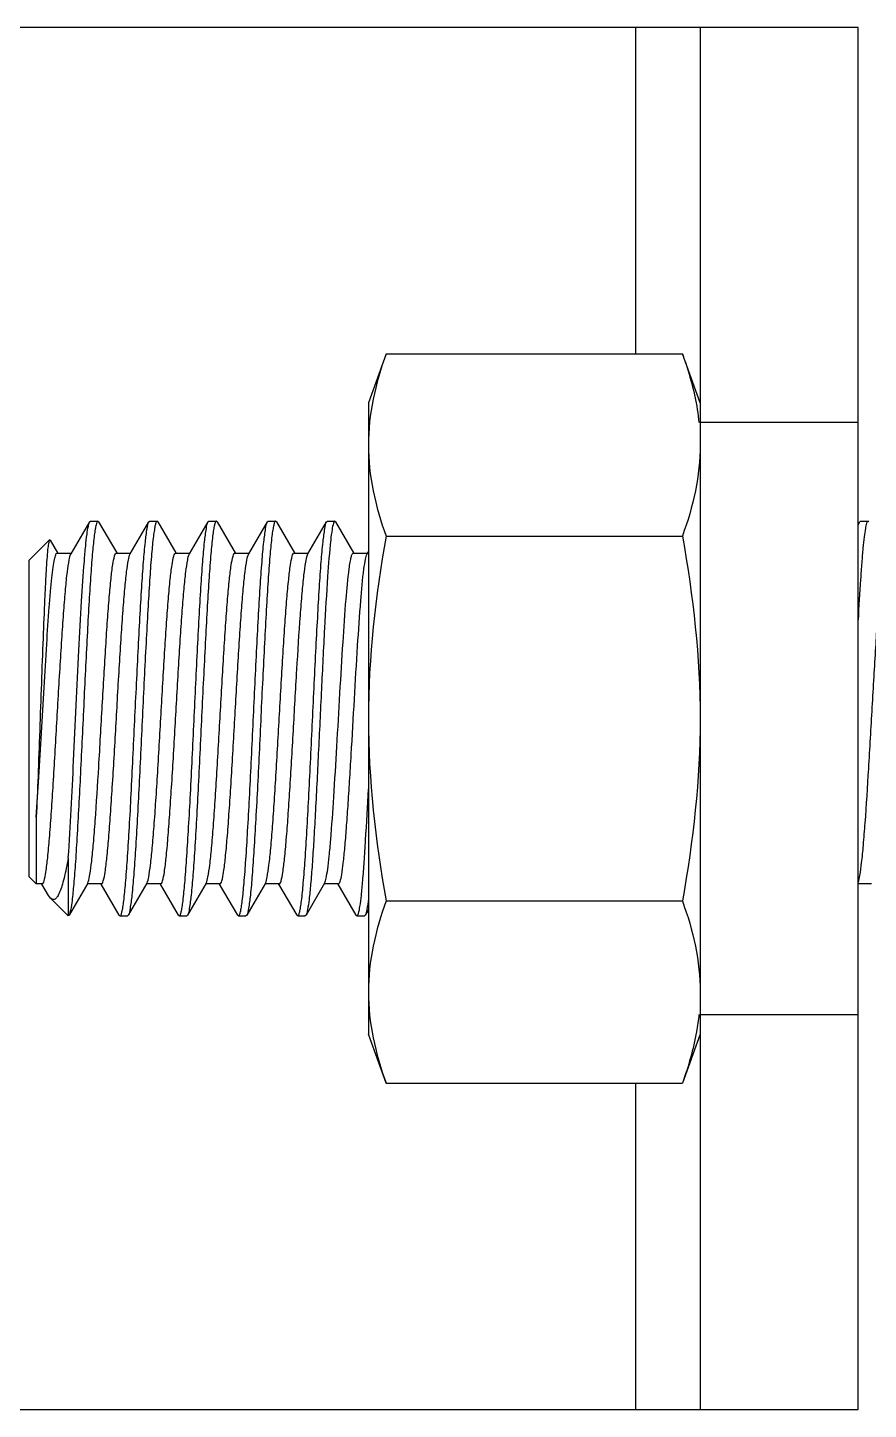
# Model space of a CAD drawing. Extents: x 27938 to 650306, y -92720 to 1524912.
# Drawn here: x 319257.5 to 319429, y 822050.3 to 822332.2 of the extents above; entities that cross this region are included whole.
import ezdxf

# ---------------------------------------------------------------- set-up
doc = ezdxf.new("R2010")
doc.units = 0
doc.header["$LTSCALE"] = 1000
doc.header["$MEASUREMENT"] = 0

msp = doc.modelspace()

# ---------------------------------------------------------------- linework, layer by layer
at = {"linetype": 'Continuous'}
for p, q in [((319426.91, 822332.18), (319082.06, 822332.18)), ((319381.54, 822332.18), (319381.54, 822265.63)), ((319394.69, 822332.18), (319394.69, 822050.27)), ((319426.91, 822050.27), (319426.91, 822332.18)), ((319330.66, 822265.63), (319327.04, 822255.66)), ((319330.66, 822265.63), (319391.07, 822265.63)), ((319394.69, 822255.66), (319391.07, 822265.63)), ((319327.04, 822255.66), (319327.04, 822126.79)), ((319426.91, 822251.63), (319394.69, 822251.63)), ((319266.38, 822224.81), (319270.19, 822231.36)), ((319270.19, 822231.36), (319270.35, 822231.5)), ((319270.35, 822231.5), (319271.86, 822231.5)), ((319270.35, 822231.5), (319271.86, 822231.5)), ((319271.86, 822231.5), (319271.84, 822231.49)), ((319272.02, 822231.36), (319271.86, 822231.5)), ((319272.02, 822231.36), (319275.7, 822225.01)), ((319278.46, 822224.81), (319282.27, 822231.36)), ((319282.27, 822231.36), (319282.43, 822231.5)), ((319282.43, 822231.5), (319283.94, 822231.5)), ((319282.43, 822231.5), (319283.94, 822231.5)), ((319283.94, 822231.5), (319283.92, 822231.49)), ((319284.1, 822231.36), (319283.94, 822231.5)), ((319284.1, 822231.36), (319287.78, 822225.01)), ((319290.54, 822224.81), (319294.36, 822231.36)), ((319294.36, 822231.36), (319294.51, 822231.5)), ((319294.51, 822231.5), (319296.03, 822231.5)), ((319294.51, 822231.5), (319296.03, 822231.5)), ((319296.03, 822231.5), (319296, 822231.49)), ((319296.19, 822231.36), (319296.03, 822231.5)), ((319296.19, 822231.36), (319299.86, 822225.01)), ((319302.63, 822224.81), (319306.44, 822231.36)), ((319306.44, 822231.36), (319306.6, 822231.5)), ((319306.6, 822231.5), (319308.11, 822231.5)), ((319306.6, 822231.5), (319308.11, 822231.5)), ((319308.11, 822231.5), (319308.09, 822231.49)), ((319308.27, 822231.36), (319308.11, 822231.5)), ((319308.27, 822231.36), (319311.95, 822225.01)), ((319314.71, 822224.81), (319318.52, 822231.36)), ((319318.52, 822231.36), (319318.68, 822231.5)), ((319318.68, 822231.5), (319320.19, 822231.5)), ((319318.68, 822231.5), (319320.19, 822231.5)), ((319320.35, 822231.36), (319320.19, 822231.5)), ((319320.35, 822231.36), (319324.03, 822225.01)), ((319426.91, 822230.77), (319427.26, 822231.36)), ((319427.26, 822231.36), (319427.41, 822231.5)), ((319427.41, 822231.5), (319428.93, 822231.5)), ((319427.41, 822231.5), (319428.93, 822231.5)), ((319428.93, 822231.5), (319428.9, 822231.49)), ((319429.09, 822231.36), (319428.93, 822231.5)), ((319257.77, 822223.44), (319261.99, 822227.67)), ((319262.1, 822227.63), (319261.99, 822227.67)), ((319262.1, 822227.63), (319263.62, 822225.01)), ((319330.66, 822228.43), (319391.07, 822228.43)), ((319263.55, 822224.97), (319266.47, 822224.97)), ((319275.63, 822224.97), (319278.56, 822224.97)), ((319287.71, 822224.97), (319290.64, 822224.97)), ((319299.79, 822224.97), (319302.72, 822224.97)), ((319311.87, 822224.97), (319314.8, 822224.97)), ((319314.61, 822224.6), (319314.71, 822224.81)), ((319323.96, 822224.97), (319326.88, 822224.97)), ((319326.79, 822224.81), (319327.04, 822225.24)), ((319257.77, 822223.44), (319257.77, 822159.01)), ((319259.3, 822171.08), (319259.3, 822157.48)), ((319265.82, 822162.78), (319265.82, 822150.95)), ((319257.77, 822159.01), (319259.3, 822157.48)), ((319260.53, 822157.48), (319259.3, 822157.48)), ((319261.81, 822155.12), (319260.46, 822157.43)), ((319269.78, 822157.64), (319265.98, 822151.09)), ((319272.61, 822157.48), (319269.68, 822157.48)), ((319269.78, 822157.64), (319269.89, 822157.88)), ((319276.23, 822151.09), (319272.54, 822157.43)), ((319281.86, 822157.64), (319278.06, 822151.09)), ((319284.69, 822157.48), (319281.76, 822157.48)), ((319288.31, 822151.09), (319284.62, 822157.43)), ((319293.94, 822157.64), (319290.14, 822151.09)), ((319296.77, 822157.48), (319293.85, 822157.48)), ((319300.4, 822151.09), (319296.7, 822157.43)), ((319306.02, 822157.64), (319302.23, 822151.09)), ((319308.85, 822157.48), (319305.93, 822157.48)), ((319312.48, 822151.09), (319308.78, 822157.43)), ((319318.11, 822157.64), (319314.31, 822151.09)), ((319320.94, 822157.48), (319318.01, 822157.48)), ((319324.56, 822151.09), (319320.87, 822157.43)), ((319429.67, 822157.48), (319426.91, 822157.48)), ((319262.22, 822154.55), (319261.81, 822155.12)), ((319262.22, 822154.55), (319265.82, 822150.95)), ((319330.66, 822154.02), (319391.07, 822154.02)), ((319265.98, 822151.09), (319265.82, 822150.95)), ((319276.23, 822151.09), (319276.39, 822150.95)), ((319278.06, 822151.09), (319277.9, 822150.95)), ((319288.31, 822151.09), (319288.47, 822150.95)), ((319290.14, 822151.09), (319289.99, 822150.95)), ((319300.4, 822151.09), (319300.55, 822150.95)), ((319302.23, 822151.09), (319302.07, 822150.95)), ((319312.48, 822151.09), (319312.64, 822150.95)), ((319314.31, 822151.09), (319314.15, 822150.95)), ((319324.56, 822151.09), (319324.72, 822150.95)), ((319326.39, 822151.09), (319326.23, 822150.95)), ((319327.04, 822152.2), (319326.39, 822151.09)), ((319276.39, 822150.95), (319277.9, 822150.95)), ((319276.39, 822150.95), (319277.9, 822150.95)), ((319276.39, 822150.95), (319276.41, 822150.95)), ((319288.47, 822150.95), (319289.99, 822150.95)), ((319288.47, 822150.95), (319289.99, 822150.95)), ((319288.47, 822150.95), (319288.49, 822150.95)), ((319300.55, 822150.95), (319302.07, 822150.95)), ((319300.55, 822150.95), (319302.07, 822150.95)), ((319300.55, 822150.95), (319300.58, 822150.95)), ((319312.64, 822150.95), (319314.15, 822150.95)), ((319312.64, 822150.95), (319314.15, 822150.95)), ((319312.64, 822150.95), (319312.66, 822150.95)), ((319324.72, 822150.95), (319326.23, 822150.95)), ((319324.72, 822150.95), (319326.23, 822150.95)), ((319324.72, 822150.95), (319324.74, 822150.95)), ((319394.69, 822130.82), (319426.91, 822130.82)), ((319330.66, 822116.82), (319327.04, 822126.79)), ((319394.69, 822126.79), (319391.07, 822116.82)), ((319330.66, 822116.82), (319391.07, 822116.82)), ((319381.54, 822116.82), (319381.54, 822050.27)), ((319082.06, 822050.27), (319426.91, 822050.27))]:
    msp.add_line(p, q, dxfattribs=at)
for points, knots in [([(319330.66, 822265.63), (319329.57, 822262.61), (319327.74, 822256.51), (319327.04, 822250.16), (319327.04, 822247.03)], [0, 0, 0, 0, 0.506411, 1, 1, 1, 1]), ([(319391.07, 822265.63), (319391.49, 822264.48), (319393.03, 822259.92), (319394.09, 822255.17), (319394.46, 822251.6)], [0, 0, 0, 0, 0.25454, 1, 1, 1, 1]), ([(319327.04, 822247.03), (319327.04, 822243.9), (319327.74, 822237.54), (319329.57, 822231.44), (319330.66, 822228.43)], [0, 0, 0, 0, 0.493589, 1, 1, 1, 1]), ([(319394.69, 822247.03), (319394.69, 822243.9), (319393.99, 822237.54), (319392.16, 822231.44), (319391.07, 822228.43)], [0, 0, 0, 0, 0.493589, 1, 1, 1, 1]), ([(319265.82, 822162.78), (319266.27, 822169.38), (319266.78, 822179.78), (319267.46, 822193.89), (319267.98, 822204.75), (319268.5, 822214.52), (319268.95, 822221.62), (319269.34, 822226.17), (319269.59, 822228.58), (319269.86, 822230.23), (319270.04, 822231.1), (319270.19, 822231.36)], [0, 0, 0, 0, 0.288558, 0.45413, 0.616509, 0.762715, 0.881069, 0.926757, 0.962188, 0.986703, 1, 1, 1, 1]), ([(319271.84, 822231.49), (319271.75, 822231.47), (319271.6, 822231.17), (319271.45, 822230.64), (319271.28, 822229.73), (319271.03, 822227.92), (319270.73, 822224.88), (319270.39, 822220.41), (319270.05, 822214.96), (319269.7, 822208.7), (319269.35, 822201.85), (319268.89, 822192.22), (319268.33, 822180.51), (319267.76, 822169.4), (319267.27, 822161.71), (319266.94, 822157.31), (319266.6, 822154.06), (319266.35, 822152.29), (319266.17, 822151.63)], [0, 0, 0, 0, 0.003459, 0.010697, 0.021985, 0.037294, 0.07952, 0.136044, 0.204986, 0.284036, 0.370529, 0.46155, 0.644849, 0.809404, 0.877597, 0.933236, 0.974471, 1, 1, 1, 1]), ([(319276.41, 822150.95), (319276.51, 822150.98), (319276.66, 822151.3), (319276.81, 822151.87), (319276.99, 822152.83), (319277.25, 822154.77), (319277.56, 822158.01), (319277.91, 822162.75), (319278.27, 822168.53), (319278.63, 822175.13), (319278.98, 822182.31), (319279.34, 822189.82), (319279.7, 822197.37), (319280.06, 822204.7), (319280.42, 822211.55), (319280.78, 822217.66), (319281.14, 822222.81), (319281.46, 822226.84), (319281.84, 822229.53), (319282.04, 822230.96), (319282.27, 822231.36)], [0, 0, 0, 0, 0.003604, 0.011244, 0.023189, 0.039398, 0.084082, 0.143773, 0.216344, 0.299191, 0.389329, 0.483504, 0.578314, 0.670341, 0.756264, 0.832984, 0.897741, 0.948218, 0.982646, 1, 1, 1, 1]), ([(319283.92, 822231.49), (319283.83, 822231.47), (319283.68, 822231.15), (319283.52, 822230.58), (319283.35, 822229.61), (319283.08, 822227.68), (319282.77, 822224.44), (319282.42, 822219.7), (319282.07, 822213.92), (319281.71, 822207.32), (319281.35, 822200.14), (319280.99, 822192.64), (319280.63, 822185.08), (319280.27, 822177.75), (319279.91, 822170.91), (319279.56, 822164.8), (319279.2, 822159.65), (319278.88, 822155.61), (319278.49, 822152.92), (319278.3, 822151.49), (319278.06, 822151.09)], [0, 0, 0, 0, 0.00361, 0.011255, 0.023204, 0.039415, 0.084097, 0.143782, 0.216344, 0.299179, 0.3893, 0.483457, 0.578255, 0.670276, 0.756195, 0.832914, 0.897677, 0.94817, 0.982621, 1, 1, 1, 1]), ([(319288.49, 822150.95), (319288.59, 822150.98), (319288.74, 822151.3), (319288.89, 822151.87), (319289.07, 822152.84), (319289.33, 822154.77), (319289.64, 822158.01), (319289.99, 822162.75), (319290.35, 822168.53), (319290.71, 822175.13), (319291.07, 822182.31), (319291.43, 822189.82), (319291.79, 822197.37), (319292.14, 822204.7), (319292.5, 822211.55), (319292.86, 822217.66), (319293.22, 822222.81), (319293.54, 822226.84), (319293.92, 822229.53), (319294.12, 822230.96), (319294.36, 822231.36)], [0, 0, 0, 0, 0.003605, 0.011246, 0.023192, 0.039401, 0.084087, 0.143779, 0.216351, 0.299198, 0.389337, 0.483511, 0.57832, 0.670346, 0.756268, 0.832988, 0.897743, 0.948218, 0.982646, 1, 1, 1, 1]), ([(319296, 822231.49), (319295.91, 822231.47), (319295.76, 822231.15), (319295.6, 822230.58), (319295.43, 822229.61), (319295.16, 822227.68), (319294.86, 822224.44), (319294.5, 822219.7), (319294.15, 822213.92), (319293.79, 822207.32), (319293.43, 822200.14), (319293.07, 822192.64), (319292.71, 822185.08), (319292.35, 822177.75), (319291.99, 822170.91), (319291.64, 822164.8), (319291.28, 822159.65), (319290.96, 822155.61), (319290.58, 822152.92), (319290.38, 822151.49), (319290.14, 822151.09)], [0, 0, 0, 0, 0.00361, 0.011255, 0.023204, 0.039415, 0.084097, 0.143781, 0.216343, 0.299178, 0.389299, 0.483456, 0.578254, 0.670275, 0.756194, 0.832913, 0.897677, 0.94817, 0.982621, 1, 1, 1, 1]), ([(319300.58, 822150.95), (319300.67, 822150.98), (319300.82, 822151.3), (319300.98, 822151.87), (319301.15, 822152.84), (319301.42, 822154.77), (319301.72, 822158.01), (319302.08, 822162.75), (319302.43, 822168.53), (319302.79, 822175.13), (319303.15, 822182.31), (319303.51, 822189.82), (319303.87, 822197.37), (319304.23, 822204.7), (319304.59, 822211.55), (319304.94, 822217.66), (319305.3, 822222.81), (319305.62, 822226.84), (319306.01, 822229.53), (319306.2, 822230.96), (319306.44, 822231.36)], [0, 0, 0, 0, 0.003605, 0.011246, 0.023192, 0.039402, 0.084089, 0.143781, 0.216352, 0.2992, 0.389339, 0.483513, 0.578322, 0.670347, 0.756269, 0.832988, 0.897743, 0.948219, 0.982646, 1, 1, 1, 1]), ([(319308.09, 822231.49), (319307.99, 822231.47), (319307.84, 822231.15), (319307.69, 822230.58), (319307.51, 822229.61), (319307.25, 822227.68), (319306.94, 822224.44), (319306.59, 822219.7), (319306.23, 822213.92), (319305.87, 822207.32), (319305.51, 822200.14), (319305.15, 822192.64), (319304.8, 822185.08), (319304.44, 822177.75), (319304.08, 822170.91), (319303.72, 822164.8), (319303.36, 822159.65), (319303.04, 822155.61), (319302.66, 822152.92), (319302.46, 822151.49), (319302.23, 822151.09)], [0, 0, 0, 0, 0.00361, 0.011255, 0.023204, 0.039415, 0.084096, 0.143781, 0.216343, 0.299178, 0.389299, 0.483455, 0.578253, 0.670274, 0.756194, 0.832913, 0.897676, 0.948169, 0.98262, 1, 1, 1, 1]), ([(319312.66, 822150.95), (319312.75, 822150.98), (319312.9, 822151.3), (319313.06, 822151.87), (319313.24, 822152.84), (319313.5, 822154.77), (319313.81, 822158.01), (319314.16, 822162.75), (319314.51, 822168.53), (319314.87, 822175.13), (319315.23, 822182.31), (319315.59, 822189.82), (319315.95, 822197.37), (319316.31, 822204.7), (319316.67, 822211.55), (319317.02, 822217.66), (319317.38, 822222.81), (319317.7, 822226.84), (319318.09, 822229.53), (319318.28, 822230.96), (319318.52, 822231.36)], [0, 0, 0, 0, 0.003605, 0.011246, 0.023193, 0.039403, 0.08409, 0.143783, 0.216354, 0.299202, 0.389341, 0.483515, 0.578323, 0.670348, 0.75627, 0.832989, 0.897744, 0.948219, 0.982646, 1, 1, 1, 1]), ([(319319.91, 822231.06), (319319.77, 822230.65), (319319.57, 822229.51), (319319.42, 822228.37), (319319.34, 822227.66)], [0, 0, 0, 0, 0.381853, 1, 1, 1, 1]), ([(319320.19, 822231.5), (319320.16, 822231.5), (319320, 822231.41), (319319.96, 822231.21), (319319.91, 822231.06)], [0, 0, 0, 0, 0.141686, 1, 1, 1, 1]), ([(319428.9, 822231.49), (319428.75, 822231.46), (319428.58, 822230.83), (319428.35, 822229.86), (319428.12, 822228.1), (319427.88, 822225.8), (319427.64, 822222.88), (319427.29, 822218.01), (319427.06, 822214.1), (319426.91, 822211.35)], [0, 0, 0, 0, 0.023088, 0.076942, 0.162256, 0.277921, 0.422109, 0.592457, 1, 1, 1, 1]), ([(319261.99, 822227.67), (319261.87, 822227.54), (319261.8, 822226.94), (319261.62, 822225.85), (319261.48, 822224.09), (319261.32, 822221.76), (319261.16, 822218.88), (319260.93, 822214.11), (319260.65, 822207.23), (319260.32, 822198.27), (319260, 822188.86), (319259.67, 822179.75), (319259.43, 822173.85), (319259.3, 822171.08)], [0, 0, 0, 0, 0.009173, 0.029347, 0.060391, 0.101835, 0.152988, 0.212953, 0.354877, 0.517215, 0.687692, 0.853036, 1, 1, 1, 1]), ([(319319.34, 822227.66), (319319.07, 822225.18), (319318.62, 822219.19), (319318.03, 822209.02), (319317.44, 822196.97), (319316.84, 822184.31), (319316.33, 822173.99), (319315.9, 822166.44), (319315.6, 822161.67), (319315.29, 822157.7), (319315, 822154.6), (319314.69, 822152.52), (319314.5, 822151.41), (319314.31, 822151.09)], [0, 0, 0, 0, 0.097413, 0.234815, 0.397699, 0.568819, 0.73005, 0.801523, 0.864307, 0.916739, 0.957442, 0.985378, 1, 1, 1, 1]), ([(319259.3, 822171.08), (319259.49, 822173.79), (319259.86, 822179.53), (319260.37, 822188.36), (319260.88, 822197.41), (319261.39, 822205.99), (319261.83, 822212.55), (319262.2, 822217.07), (319262.46, 822219.78), (319262.71, 822221.91), (319262.97, 822223.54), (319263.17, 822224.4), (319263.41, 822224.97), (319263.55, 822224.97)], [0, 0, 0, 0, 0.150782, 0.318318, 0.489969, 0.652746, 0.794352, 0.853795, 0.904124, 0.94441, 0.973938, 0.992299, 1, 1, 1, 1]), ([(319260.53, 822157.48), (319260.61, 822157.48), (319260.78, 822157.71), (319261.02, 822158.49), (319261.34, 822160.27), (319261.67, 822163.15), (319262.03, 822167.08), (319262.38, 822171.86), (319262.74, 822177.34), (319263.1, 822183.32), (319263.57, 822191.67), (319264.04, 822199.94), (319264.53, 822207.84), (319264.89, 822213.01), (319265.25, 822217.39), (319265.57, 822220.84), (319265.94, 822223.19), (319266.16, 822224.44), (319266.38, 822224.81)], [0, 0, 0, 0, 0.003516, 0.010772, 0.037949, 0.081609, 0.140308, 0.211978, 0.294061, 0.383613, 0.477416, 0.664254, 0.750571, 0.827952, 0.893624, 0.945254, 0.981055, 1, 1, 1, 1]), ([(319269.89, 822157.88), (319270.07, 822158.38), (319270.32, 822159.79), (319270.66, 822162.41), (319271, 822166.04), (319271.5, 822172.47), (319272.08, 822181.84), (319272.64, 822191.76), (319273.11, 822199.94), (319273.46, 822205.76), (319273.81, 822211.08), (319274.16, 822215.71), (319274.51, 822219.5), (319274.83, 822222.28), (319275.14, 822224), (319275.38, 822224.75), (319275.55, 822224.97), (319275.63, 822224.97)], [0, 0, 0, 0, 0.023549, 0.063214, 0.117783, 0.185416, 0.35021, 0.535036, 0.627046, 0.714525, 0.794449, 0.864058, 0.92096, 0.96323, 0.989531, 0.996563, 1, 1, 1, 1]), ([(319272.61, 822157.48), (319272.69, 822157.48), (319272.86, 822157.71), (319273.1, 822158.49), (319273.42, 822160.27), (319273.75, 822163.15), (319274.11, 822167.08), (319274.46, 822171.86), (319274.82, 822177.34), (319275.18, 822183.32), (319275.66, 822191.67), (319276.12, 822199.94), (319276.61, 822207.84), (319276.97, 822213.01), (319277.33, 822217.39), (319277.66, 822220.84), (319278.02, 822223.19), (319278.25, 822224.44), (319278.46, 822224.81)], [0, 0, 0, 0, 0.003516, 0.010771, 0.037949, 0.081609, 0.140308, 0.211978, 0.294061, 0.383613, 0.477416, 0.664254, 0.750572, 0.827952, 0.893624, 0.945254, 0.981055, 1, 1, 1, 1]), ([(319281.86, 822157.64), (319282.07, 822158.01), (319282.3, 822159.26), (319282.66, 822161.61), (319282.99, 822165.07), (319283.35, 822169.45), (319283.71, 822174.62), (319284.2, 822182.51), (319284.66, 822190.79), (319285.14, 822199.13), (319285.5, 822205.11), (319285.86, 822210.59), (319286.21, 822215.37), (319286.57, 822219.3), (319286.9, 822222.18), (319287.22, 822223.96), (319287.46, 822224.74), (319287.63, 822224.97), (319287.71, 822224.97)], [0, 0, 0, 0, 0.018976, 0.054803, 0.106453, 0.172139, 0.249526, 0.335844, 0.522668, 0.616459, 0.705997, 0.788066, 0.859722, 0.918409, 0.962059, 0.989231, 0.996484, 1, 1, 1, 1]), ([(319284.69, 822157.48), (319284.77, 822157.48), (319284.95, 822157.71), (319285.19, 822158.49), (319285.51, 822160.27), (319285.84, 822163.15), (319286.19, 822167.08), (319286.54, 822171.86), (319286.9, 822177.34), (319287.26, 822183.32), (319287.74, 822191.67), (319288.2, 822199.94), (319288.7, 822207.84), (319289.05, 822213.01), (319289.41, 822217.39), (319289.74, 822220.84), (319290.1, 822223.19), (319290.33, 822224.44), (319290.54, 822224.81)], [0, 0, 0, 0, 0.003517, 0.010771, 0.037949, 0.081609, 0.140308, 0.211979, 0.294062, 0.383613, 0.477416, 0.664254, 0.750571, 0.827951, 0.893623, 0.945253, 0.981055, 1, 1, 1, 1]), ([(319293.94, 822157.64), (319294.16, 822158.01), (319294.38, 822159.26), (319294.75, 822161.61), (319295.08, 822165.07), (319295.44, 822169.45), (319295.79, 822174.62), (319296.28, 822182.51), (319296.75, 822190.79), (319297.22, 822199.13), (319297.58, 822205.11), (319297.94, 822210.59), (319298.29, 822215.37), (319298.65, 822219.3), (319298.98, 822222.18), (319299.3, 822223.96), (319299.54, 822224.74), (319299.71, 822224.97), (319299.79, 822224.97)], [0, 0, 0, 0, 0.018976, 0.054803, 0.106454, 0.17214, 0.249527, 0.335846, 0.52267, 0.61646, 0.705997, 0.788065, 0.859721, 0.918408, 0.962058, 0.98923, 0.996485, 1, 1, 1, 1]), ([(319296.77, 822157.48), (319296.85, 822157.48), (319297.03, 822157.71), (319297.27, 822158.49), (319297.59, 822160.27), (319297.92, 822163.15), (319298.27, 822167.08), (319298.63, 822171.86), (319298.98, 822177.34), (319299.34, 822183.32), (319299.82, 822191.67), (319300.29, 822199.94), (319300.78, 822207.84), (319301.13, 822213.01), (319301.49, 822217.39), (319301.82, 822220.84), (319302.19, 822223.19), (319302.41, 822224.44), (319302.63, 822224.81)], [0, 0, 0, 0, 0.003514, 0.010772, 0.03795, 0.08161, 0.140308, 0.211978, 0.294061, 0.383612, 0.477415, 0.664253, 0.750571, 0.827952, 0.893624, 0.945254, 0.981055, 1, 1, 1, 1]), ([(319306.02, 822157.64), (319306.24, 822158.01), (319306.46, 822159.26), (319306.83, 822161.61), (319307.16, 822165.07), (319307.52, 822169.45), (319307.87, 822174.62), (319308.36, 822182.51), (319308.83, 822190.79), (319309.31, 822199.13), (319309.66, 822205.11), (319310.02, 822210.59), (319310.38, 822215.37), (319310.73, 822219.3), (319311.06, 822222.18), (319311.38, 822223.96), (319311.62, 822224.74), (319311.8, 822224.97), (319311.87, 822224.97)], [0, 0, 0, 0, 0.018976, 0.054803, 0.106453, 0.172139, 0.249526, 0.335844, 0.522668, 0.61646, 0.705997, 0.788066, 0.859722, 0.918409, 0.962059, 0.989231, 0.996485, 1, 1, 1, 1]), ([(319308.85, 822157.48), (319308.93, 822157.48), (319309.11, 822157.7), (319309.34, 822158.46), (319309.66, 822160.18), (319309.98, 822162.97), (319310.33, 822166.78), (319310.68, 822171.42), (319311.03, 822176.76), (319311.38, 822182.61), (319311.85, 822190.81), (319312.41, 822200.74), (319312.99, 822210.11), (319313.5, 822216.53), (319313.83, 822220.14), (319314.18, 822222.73), (319314.42, 822224.12), (319314.61, 822224.6)], [0, 0, 0, 0, 0.003447, 0.010504, 0.036907, 0.07934, 0.136454, 0.206305, 0.286482, 0.374206, 0.466428, 0.651492, 0.816161, 0.883565, 0.937789, 0.976999, 1, 1, 1, 1]), ([(319323.11, 822221.76), (319323.17, 822222.22), (319323.29, 822223.02), (319323.5, 822224.05), (319323.66, 822224.64), (319323.86, 822224.97), (319323.96, 822224.97)], [0, 0, 0, 0, 0.417027, 0.722093, 0.91306, 1, 1, 1, 1]), ([(319326.13, 822221.76), (319326.22, 822222.43), (319326.39, 822223.44), (319326.6, 822224.49), (319326.79, 822224.81)], [0, 0, 0, 0, 0.64784, 1, 1, 1, 1]), ([(319426.91, 822157.78), (319427.1, 822158.24), (319427.35, 822159.59), (319427.7, 822162.12), (319428.03, 822165.69), (319428.54, 822172.08), (319429.12, 822181.46), (319429.68, 822191.41), (319430.16, 822199.65), (319430.51, 822205.53), (319430.86, 822210.91), (319431.21, 822215.59), (319431.56, 822219.43), (319431.89, 822222.24), (319432.2, 822223.98), (319432.44, 822224.74), (319432.62, 822224.97), (319432.69, 822224.97)], [0, 0, 0, 0, 0.021934, 0.060252, 0.1138, 0.180755, 0.345177, 0.530709, 0.623344, 0.711545, 0.792219, 0.862544, 0.920069, 0.962821, 0.989426, 0.996537, 1, 1, 1, 1]), ([(319318.11, 822157.64), (319318.28, 822157.94), (319318.48, 822158.9), (319318.79, 822160.72), (319319.08, 822163.36), (319319.52, 822168.25), (319320.03, 822175.71), (319320.62, 822185.68), (319321.22, 822196.24), (319321.81, 822206.26), (319322.39, 822214.71), (319322.84, 822219.7), (319323.11, 822221.76)], [0, 0, 0, 0, 0.015991, 0.045014, 0.086536, 0.139531, 0.27419, 0.434995, 0.605144, 0.76684, 0.903184, 1, 1, 1, 1]), ([(319320.94, 822157.48), (319321, 822157.48), (319321.16, 822157.65), (319321.38, 822158.28), (319321.66, 822159.68), (319321.95, 822161.98), (319322.27, 822165.13), (319322.58, 822169.01), (319322.9, 822173.53), (319323.22, 822178.55), (319323.65, 822185.82), (319324.17, 822195.03), (319324.78, 822205.51), (319325.39, 822214.37), (319325.84, 822219.6), (319326.13, 822221.76)], [0, 0, 0, 0, 0.003125, 0.009234, 0.031868, 0.068302, 0.117635, 0.178513, 0.24923, 0.32779, 0.411973, 0.587575, 0.756267, 0.899071, 1, 1, 1, 1]), ([(319324.74, 822150.95), (319324.81, 822150.97), (319324.93, 822151.16), (319325.13, 822151.78), (319325.37, 822153.15), (319325.64, 822155.38), (319325.92, 822158.42), (319326.2, 822162.18), (319326.59, 822168.4), (319326.86, 822173.36), (319327.04, 822176.84)], [0, 0, 0, 0, 0.007842, 0.023029, 0.077823, 0.164939, 0.282689, 0.428541, 0.599299, 1, 1, 1, 1]), ([(319265.82, 822162.78), (319265.57, 822161.39), (319265.19, 822159.46), (319264.56, 822157.13), (319264.13, 822155.88), (319263.69, 822154.98), (319263.26, 822154.39), (319262.66, 822154.19), (319262.35, 822154.42), (319262.22, 822154.55)], [0, 0, 0, 0, 0.427991, 0.594855, 0.728399, 0.828419, 0.897176, 0.945337, 1, 1, 1, 1]), ([(319327.04, 822154.43), (319326.95, 822153.68), (319326.77, 822152.58), (319326.58, 822151.43), (319326.39, 822151.09)], [0, 0, 0, 0, 0.657878, 1, 1, 1, 1]), ([(319330.66, 822154.02), (319329.57, 822151), (319327.74, 822144.91), (319327.04, 822138.55), (319327.04, 822135.42)], [0, 0, 0, 0, 0.506411, 1, 1, 1, 1]), ([(319391.07, 822154.02), (319392.16, 822151), (319393.99, 822144.91), (319394.69, 822138.55), (319394.69, 822135.42)], [0, 0, 0, 0, 0.506411, 1, 1, 1, 1]), ([(319266.17, 822151.63), (319266.16, 822151.57), (319266.11, 822151.39), (319266.05, 822151.2), (319265.98, 822151.09)], [0, 0, 0, 0, 0.313034, 1, 1, 1, 1]), ([(319327.04, 822135.42), (319327.04, 822132.29), (319327.74, 822125.94), (319329.57, 822119.84), (319330.66, 822116.82)], [0, 0, 0, 0, 0.493589, 1, 1, 1, 1]), ([(319394.46, 822130.85), (319394.34, 822129.67), (319393.66, 822124.89), (319392.31, 822120.23), (319391.07, 822116.82)], [0, 0, 0, 0, 0.246329, 1, 1, 1, 1])]:
    msp.add_open_spline(points, degree=3, knots=knots, dxfattribs=at)
for points in [[(319330.66, 822228.43), (319328.43, 822216.17), (319327.04, 822203.68), (319327.04, 822191.22)], [(319391.07, 822228.43), (319393.3, 822216.17), (319394.69, 822203.68), (319394.69, 822191.22)], [(319327.04, 822191.22), (319327.04, 822178.76), (319328.43, 822166.28), (319330.66, 822154.02)], [(319394.69, 822191.22), (319394.69, 822178.76), (319393.3, 822166.28), (319391.07, 822154.02)]]:
    msp.add_open_spline(points, degree=3, dxfattribs=at)

doc.saveas('drawing.dxf')
